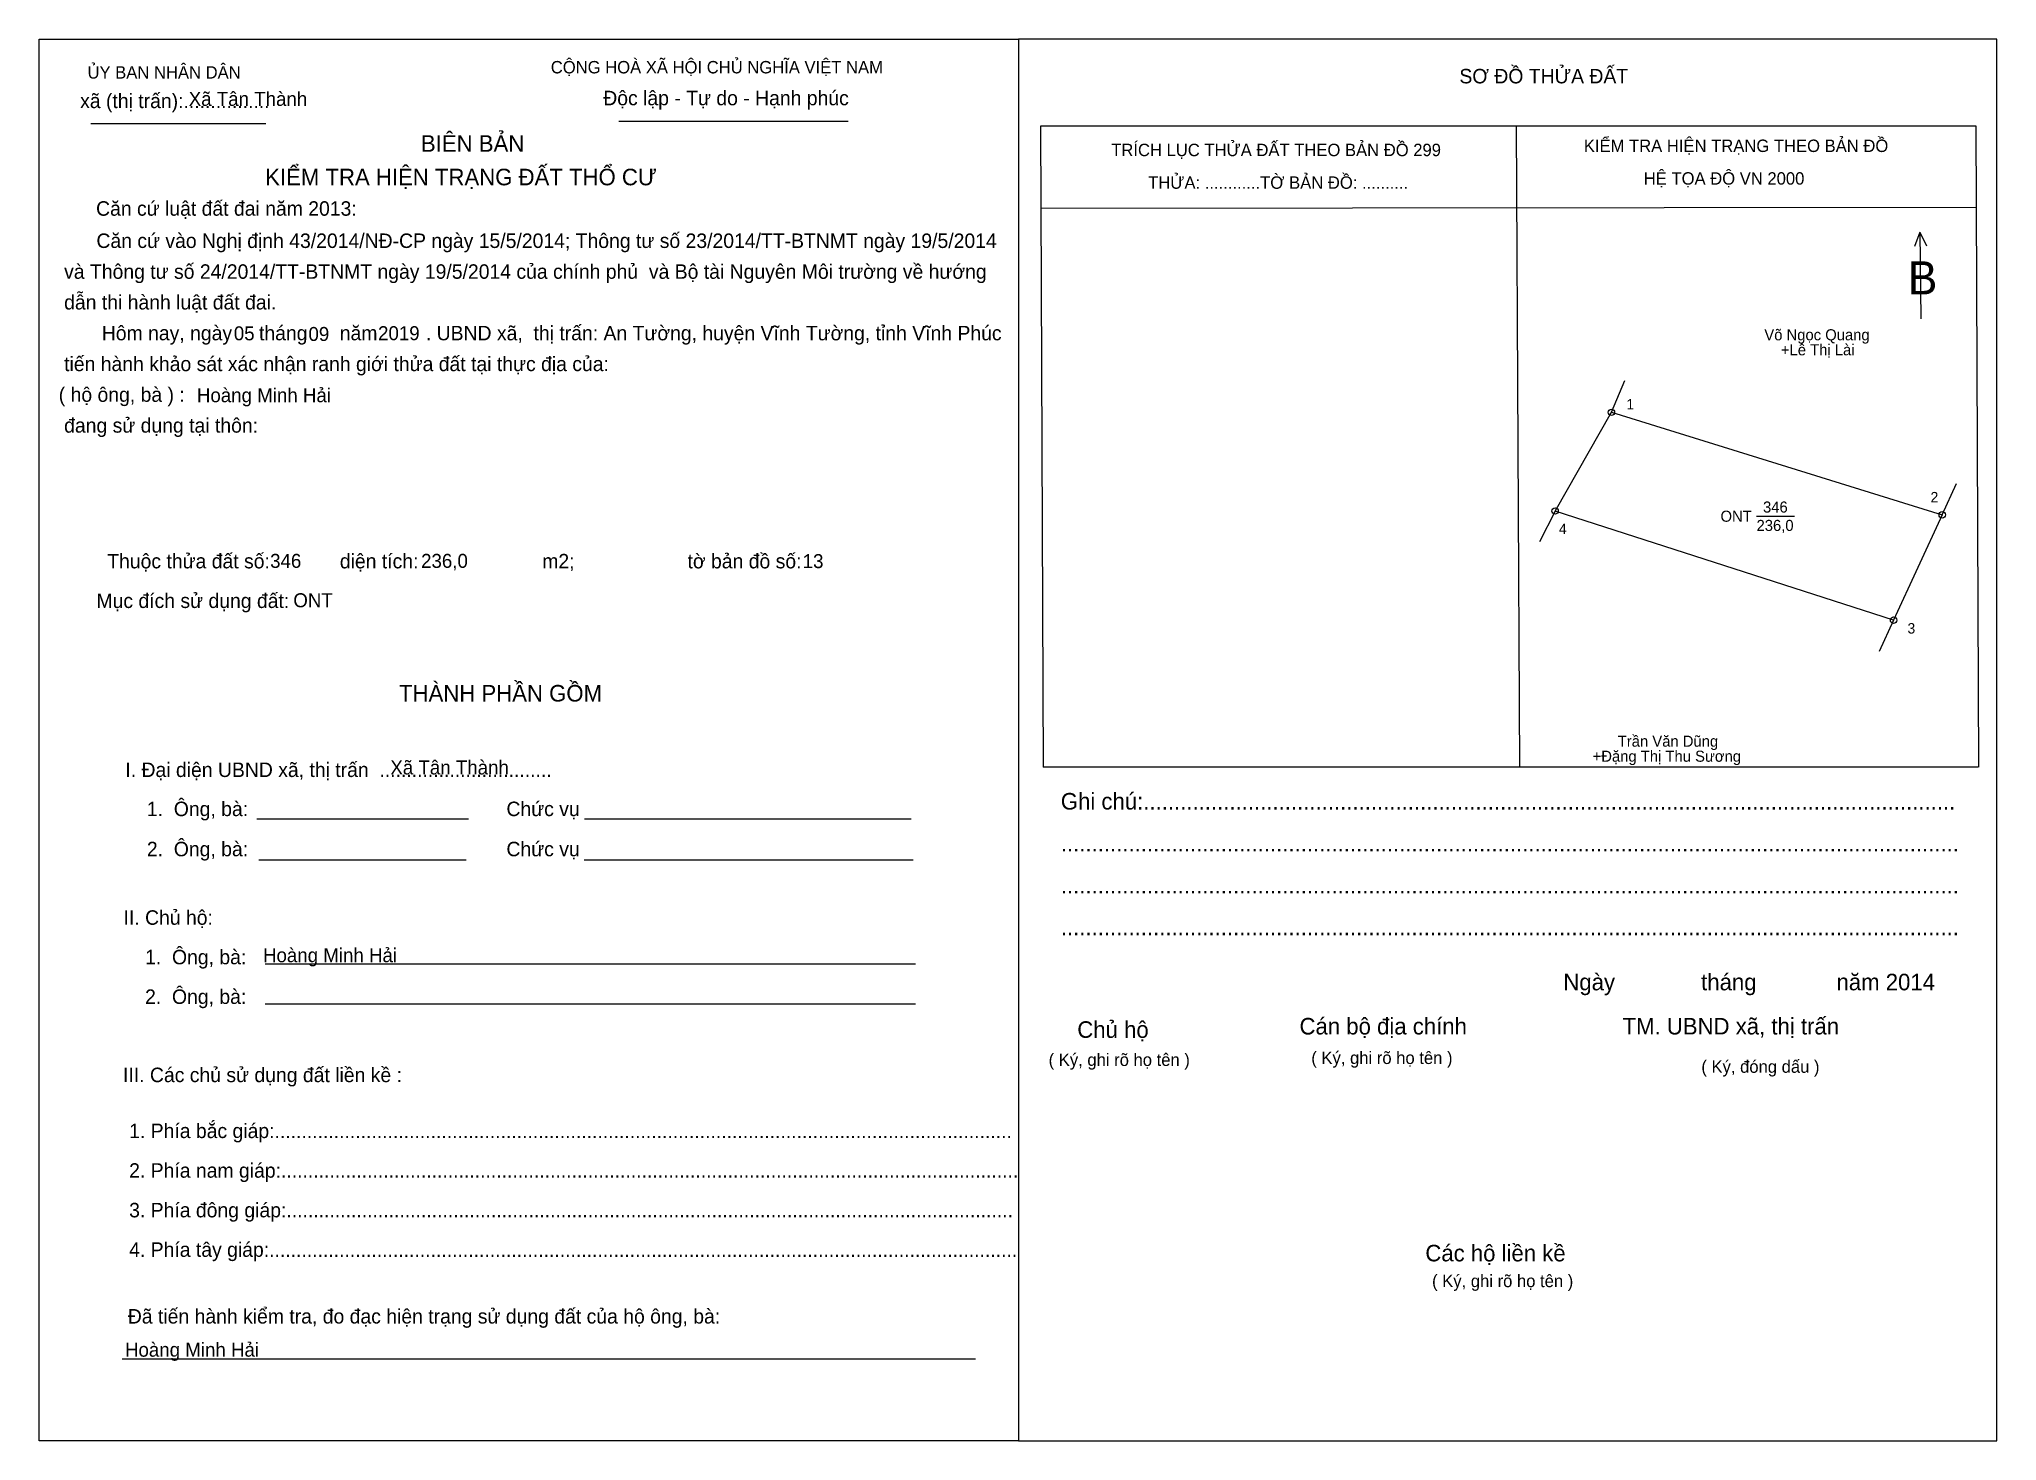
# Model space of a CAD drawing. Extents: x 540453 to 540604, y 1835212 to 1835320.
import ezdxf

# ---------------------------------------------------------------- set-up
doc = ezdxf.new("R2010")
doc.units = 0
for name, color, linetype in [('bbhtNoiDung', 7, 'Continuous'), ('bbhtTemplate', 7, 'Continuous'), ('CanhThua', 7, 'Continuous'), ('MocDinhThua', 7, 'Continuous'), ('NhanDiaChinhThua', 7, 'Continuous'), ('NhanTuCan', 7, 'Continuous'), ('RauThua', 7, 'Continuous'), ('SoHieuDinhThua', 7, 'Continuous')]:
    doc.layers.add(name, color=color, linetype=linetype)

msp = doc.modelspace()

# ---------------------------------------------------------------- linework, layer by layer
at = {"layer": 'bbhtTemplate'}
for p, q in [((540456.63, 1835313.61), (540470.12, 1835313.61)), ((540497.38, 1835313.79), (540515.08, 1835313.79)), ((540566.63, 1835313.43), (540566.88, 1835263.89)), ((540529.94, 1835307.06), (540602.1, 1835307.13)), ((540597.78, 1835305.22), (540597.35, 1835304.11)), ((540597.78, 1835305.22), (540598.28, 1835304.15)), ((540597.78, 1835305.22), (540597.85, 1835298.53)), ((540469.44, 1835259.9), (540485.77, 1835259.9)), ((540494.72, 1835259.9), (540519.94, 1835259.9)), ((540469.58, 1835256.74), (540485.59, 1835256.74)), ((540494.69, 1835256.74), (540520.08, 1835256.74)), ((540470.08, 1835248.71), (540520.26, 1835248.71)), ((540470.08, 1835245.62), (540520.26, 1835245.62)), ((540459.04, 1835218.21), (540524.9, 1835218.21))]:
    msp.add_line(p, q, dxfattribs=at)
for points in [[(540452.64, 1835211.88), (540452.64, 1835320.12), (540528.21, 1835320.12), (540528.21, 1835211.88)], [(540603.71, 1835211.88), (540603.71, 1835320.12), (540528.21, 1835320.12), (540528.21, 1835211.88)]]:
    msp.add_lwpolyline(points, close=True, dxfattribs=at)
for points in [[(540530.15, 1835263.89), (540529.94, 1835313.43), (540602.1, 1835313.43), (540602.31, 1835263.89)], [(540602.27, 1835263.89), (540530.12, 1835263.89)]]:
    msp.add_lwpolyline(points, dxfattribs=at)
at = {"layer": 'CanhThua'}
for p, q in [((540569.62, 1835283.68), (540573.97, 1835291.3)), ((540573.97, 1835291.3), (540599.5, 1835283.38)), ((540595.75, 1835275.25), (540569.62, 1835283.68)), ((540599.5, 1835283.38), (540595.75, 1835275.25))]:
    msp.add_line(p, q, dxfattribs=at)
at = {"layer": 'MocDinhThua'}
for centre in [(540573.97, 1835291.3), (540569.62, 1835283.68), (540599.5, 1835283.38), (540595.75, 1835275.25)]:
    msp.add_circle(centre, 0.25, dxfattribs=at)
at = {"layer": 'NhanDiaChinhThua'}
msp.add_line((540585.17, 1835283.28), (540588.1, 1835283.28), dxfattribs=at)
at = {"layer": 'RauThua'}
for p, q in [((540573.97, 1835291.3), (540575.01, 1835293.76)), ((540599.5, 1835283.38), (540600.6, 1835285.81)), ((540569.62, 1835283.68), (540568.41, 1835281.31)), ((540595.75, 1835275.25), (540594.63, 1835272.83))]:
    msp.add_line(p, q, dxfattribs=at)

# ---------------------------------------------------------------- texts
at = {"layer": 'bbhtNoiDung'}
for s, height, p in [('Xã Tân Thành', 1.0791, (540464.18, 1835314.96)), ('05', 1.079, (540467.66, 1835296.86)), ('09', 1.079, (540473.42, 1835296.81)), ('2019', 1.079, (540478.79, 1835296.87)), ('Hoàng Minh Hải', 1.0791, (540464.81, 1835292.08)), ('346', 1.079, (540470.46, 1835279.29)), ('236,0', 1.079, (540482.11, 1835279.29)), ('13', 1.079, (540511.56, 1835279.27)), ('ONT', 1.079, (540472.25, 1835276.25)), ('Xã Tân Thành', 1.0791, (540479.74, 1835263.34)), ('Hoàng Minh Hải', 1.0791, (540469.91, 1835248.84)), ('Hoàng Minh Hải', 1.0791, (540459.26, 1835218.38))]:
    msp.add_text(s, height=height, dxfattribs=at).set_placement(p)
at = {"layer": 'bbhtTemplate'}
for s, height, p in [('ỦY BAN NHÂN DÂN', 0.9583, (540456.37, 1835317.07)), ('CỘNG HOÀ XÃ HỘI CHỦ NGHĨA VIỆT NAM', 0.9583, (540492.12, 1835317.47)), ('SƠ ĐỒ THỬA ĐẤT', 1.1179, (540562.24, 1835316.7)), ('xã (thị trấn):................', 1.1179, (540455.8, 1835314.79)), ('Độc lập - Tự do - Hạnh phúc', 1.1179, (540496.17, 1835315.01)), ('BIÊN BẢN', 1.278, (540482.1, 1835311.42)), ('TRÍCH LỤC THỬA ĐẤT THEO BẢN ĐỒ 299', 0.9583, (540535.37, 1835311.08)), ('KIỂM TRA HIỆN TRẠNG THEO BẢN ĐỒ', 0.9583, (540571.84, 1835311.4)), ('KIỂM TRA HIỆN TRẠNG ĐẤT THỔ CƯ', 1.2777, (540470.08, 1835308.83)), ('        THỬA: ............TỜ BẢN ĐỒ: ..........', 0.9583, (540535.37, 1835308.56)), ('             HỆ TỌA ĐỘ VN 2000', 0.9583, (540571.84, 1835308.88)), ('Căn cứ luật đất đai năm 2013:', 1.1179, (540457.03, 1835306.48)), ('       Căn cứ vào Nghị định 43/2014/NĐ-CP ngày 15/5/2014; Thông tư số 23/2014/TT-BTNMT ngày 19/5/2014', 1.1179, (540454.15, 1835303.99)), (' và Thông tư số 24/2014/TT-BTNMT ngày 19/5/2014 của chính phủ  và Bộ tài Nguyên Môi trường về hướng', 1.1179, (540454.15, 1835301.61)), ('B', 2.56, (540596.84, 1835300.4)), (' dẫn thi hành luật đất đai.', 1.1179, (540454.15, 1835299.24)), ('        Hôm nay, ngày     tháng      năm         . UBND xã,  thị trấn: An Tường, huyện Vĩnh Tường, tỉnh Vĩnh Phúc', 1.1179, (540454.15, 1835296.86)), (' tiến hành khảo sát xác nhận ranh giới thửa đất tại thực địa của:', 1.1179, (540454.15, 1835294.48)), ('( hộ ông, bà ) :', 1.1179, (540454.15, 1835292.11)), (' đang sử dụng tại thôn:', 1.1179, (540454.15, 1835289.73)), ('  Thuộc thửa đất số:             diện tích:                       m2;                     tờ bản đồ số:', 1.1179, (540457.06, 1835279.25)), ('Mục đích sử dụng đất:', 1.1179, (540457.06, 1835276.19)), ('THÀNH PHẦN GỒM', 1.2777, (540480.41, 1835268.97)), ('I. Đại diện UBND xã, thị trấn  ................................', 1.1179, (540459.29, 1835263.14)), ('Ghi chú:....................................................................................................................................', 1.27774, (540531.48, 1835260.63)), ('    1.  Ông, bà:                                                Chức vụ', 1.1179, (540459.29, 1835260.12)), ('    2.  Ông, bà:                                                Chức vụ', 1.1179, (540459.29, 1835257.02)), ('..................................................................................................................................................', 1.27774, (540531.48, 1835257.39)), ('..................................................................................................................................................', 1.27774, (540531.48, 1835254.15)), ('II. Chủ hộ:', 1.1179, (540459.15, 1835251.73)), ('    1.  Ông, bà:', 1.1179, (540459.15, 1835248.68)), ('..................................................................................................................................................', 1.27774, (540531.48, 1835250.92)), ('    2.  Ông, bà:', 1.1179, (540459.15, 1835245.62)), ('Ngày              tháng             năm 2014', 1.2777, (540570.26, 1835246.67)), ('Chủ hộ', 1.278, (540532.75, 1835243)), ('Cán bộ địa chính', 1.2777, (540549.9, 1835243.26)), ('TM. UBND xã, thị trấn', 1.2777, (540574.83, 1835243.26)), ('III. Các chủ sử dụng đất liền kề :', 1.1179, (540459.11, 1835239.58)), ('( Ký, ghi rõ họ tên )', 0.9583, (540530.54, 1835240.83)), ('( Ký, ghi rõ họ tên )', 0.9583, (540550.81, 1835240.98)), ('( Ký, đóng dấu )', 0.9583, (540580.91, 1835240.3)), ('    1. Phía bắc giáp:.........................................................................................................................................', 1.1179, (540457.92, 1835235.26)), ('    2. Phía nam giáp:.........................................................................................................................................', 1.1179, (540457.92, 1835232.2)), ('    3. Phía đông giáp:.......................................................................................................................................', 1.1179, (540457.92, 1835229.14)), ('    4. Phía tây giáp:...........................................................................................................................................', 1.1179, (540457.92, 1835226.09)), ('Các hộ liền kề', 1.2777, (540559.61, 1835225.74)), ('( Ký, ghi rõ họ tên )', 0.9583, (540560.13, 1835223.75)), ('    Đã tiến hành kiểm tra, đo đạc hiện trạng sử dụng đất của hộ ông, bà:', 1.1179, (540457.82, 1835220.94))]:
    msp.add_text(s, height=height, dxfattribs=at).set_placement(p)
at = {"layer": 'NhanDiaChinhThua'}
for s, p in [('ONT', (540582.39, 1835282.85)), ('236,0', (540585.17, 1835282.14)), ('346', (540585.67, 1835283.56))]:
    msp.add_text(s, height=0.854, dxfattribs=at).set_placement(p)
at = {"layer": 'NhanTuCan'}
for s, p in [('Võ Ngọc Quang', (540585.77, 1835296.86)), ('+Lê Thị Lài', (540587.05, 1835295.7)), ('Trần Văn Dũng', (540574.46, 1835265.48)), ('+Đặng Thị Thu Sương', (540572.52, 1835264.32))]:
    msp.add_text(s, height=0.8543, dxfattribs=at).set_placement(p)
at = {"layer": 'SoHieuDinhThua'}
for s, p in [('1', (540575.13, 1835291.53)), ('2', (540598.6, 1835284.35)), ('4', (540569.92, 1835281.9)), ('3', (540596.82, 1835274.22))]:
    msp.add_text(s, height=0.801, dxfattribs=at).set_placement(p)

doc.saveas('drawing.dxf')
